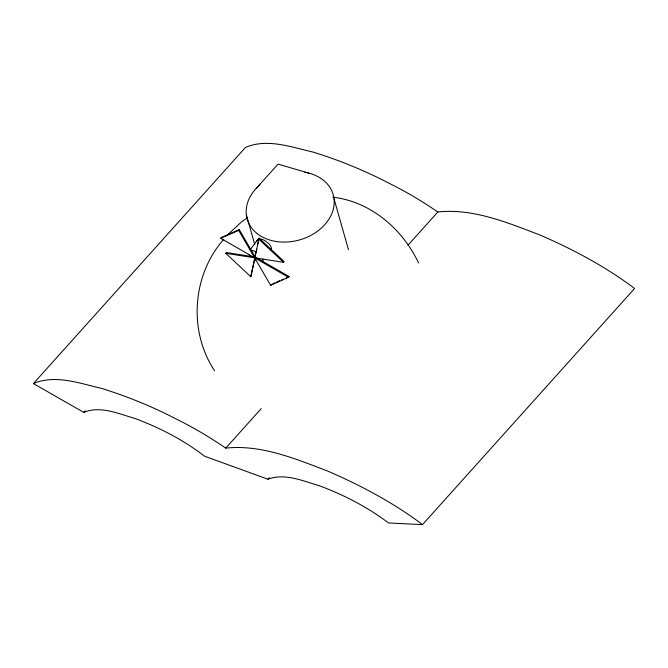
<?xml version="1.0" encoding="UTF-8"?>
<svg xmlns="http://www.w3.org/2000/svg" width="668" height="668" viewBox="0 0 668 668"><rect width="100%" height="100%" fill="white"/><g stroke="black" fill="none" stroke-linecap="round" stroke-linejoin="round"><path stroke-width="1" d="M225.726 253.297L250.784 276.727L259.042 238.125L284.1 261.547L283.533 262.324L225.726 253.297L226.293 252.521L253.205 256.729M255.602 255.042L250.784 276.727M256.003 253.055L256.813 249.072M257.831 244.096L259.042 238.125M256.086 257.547L289.127 276.569L288.559 277.337L220.699 238.284L221.267 237.507L239.227 229.608L255.201 257.038M223.738 239.311C192.209 275.041 188.184 331.011 214.578 370.765M220.699 238.284L238.66 230.385L239.227 229.608M250.233 249.682L257.439 239.87M238.66 230.385L270.598 285.236L274.949 282.798M33.4 383.574L245.49 147.428C267.142 138.059 291.632 147.202 313.334 152.154C339.336 160.228 364.644 170.532 388.784 183.132A207.648 76.469 41.9 0 1 437.841 211.973C473.228 208.216 507.496 222.653 539.919 234.986C573.227 249.414 605.542 266.615 634.6 288.476L422.51 524.622L388.492 522.96C367.609 507.121 344.078 494.988 319.58 485.811C303.239 481.052 284.869 472.802 267.951 479.215L204.608 456.227C183.7 440.087 159.978 427.846 135.295 418.577C119.038 413.951 100.459 405.334 83.776 412.381L33.4 383.574C55.052 374.205 79.542 383.349 101.244 388.3C127.237 396.374 152.554 406.678 176.694 419.27A207.648 76.469 41.9 0 1 225.751 448.119C261.138 444.354 295.406 458.791 327.821 471.132C361.137 485.552 393.444 502.753 422.51 524.622M83.776 412.381L85.17 410.828M225.751 448.119L261.213 408.632M407.939 245.273L437.841 211.981M267.951 479.215L269.338 477.67M256.378 188.192L278.08 164.119L308.691 173.087M227.73 234.677L242.092 221.375L247.193 218.052M276.836 281.971L279.675 280.719M281.562 279.892L283.457 279.057M286.288 277.813L289.127 276.569M270.598 285.236L288.559 277.337M332.781 197.16C370.874 201.644 402.478 229.007 418.569 262.941M258.474 238.894L283.533 262.324M334.05 198.839L348.496 249.782M246.333 214.82L254.834 244.789M304.817 172.269A44.723 34.394 -15.8 0 1 328.898 219.204A44.723 34.394 -15.8 0 1 263.342 237.482A44.723 34.394 -15.8 0 1 259.969 184.769M255.477 260.637A8.467 3.849 36.3 0 1 254.232 259.869M250.508 256.529A8.467 3.849 36.3 0 1 249.456 255.001M251.076 250.425A8.467 3.849 36.3 0 1 256.27 252.003M262.925 259.075A8.467 3.849 36.3 0 1 262.716 261.313M257.088 240.847A8.467 3.849 36.3 0 1 258.249 239.227M259.476 238.977A8.467 3.849 36.3 0 1 268.219 243.135A8.467 3.849 36.3 0 1 271.116 249.857"/></g></svg>
